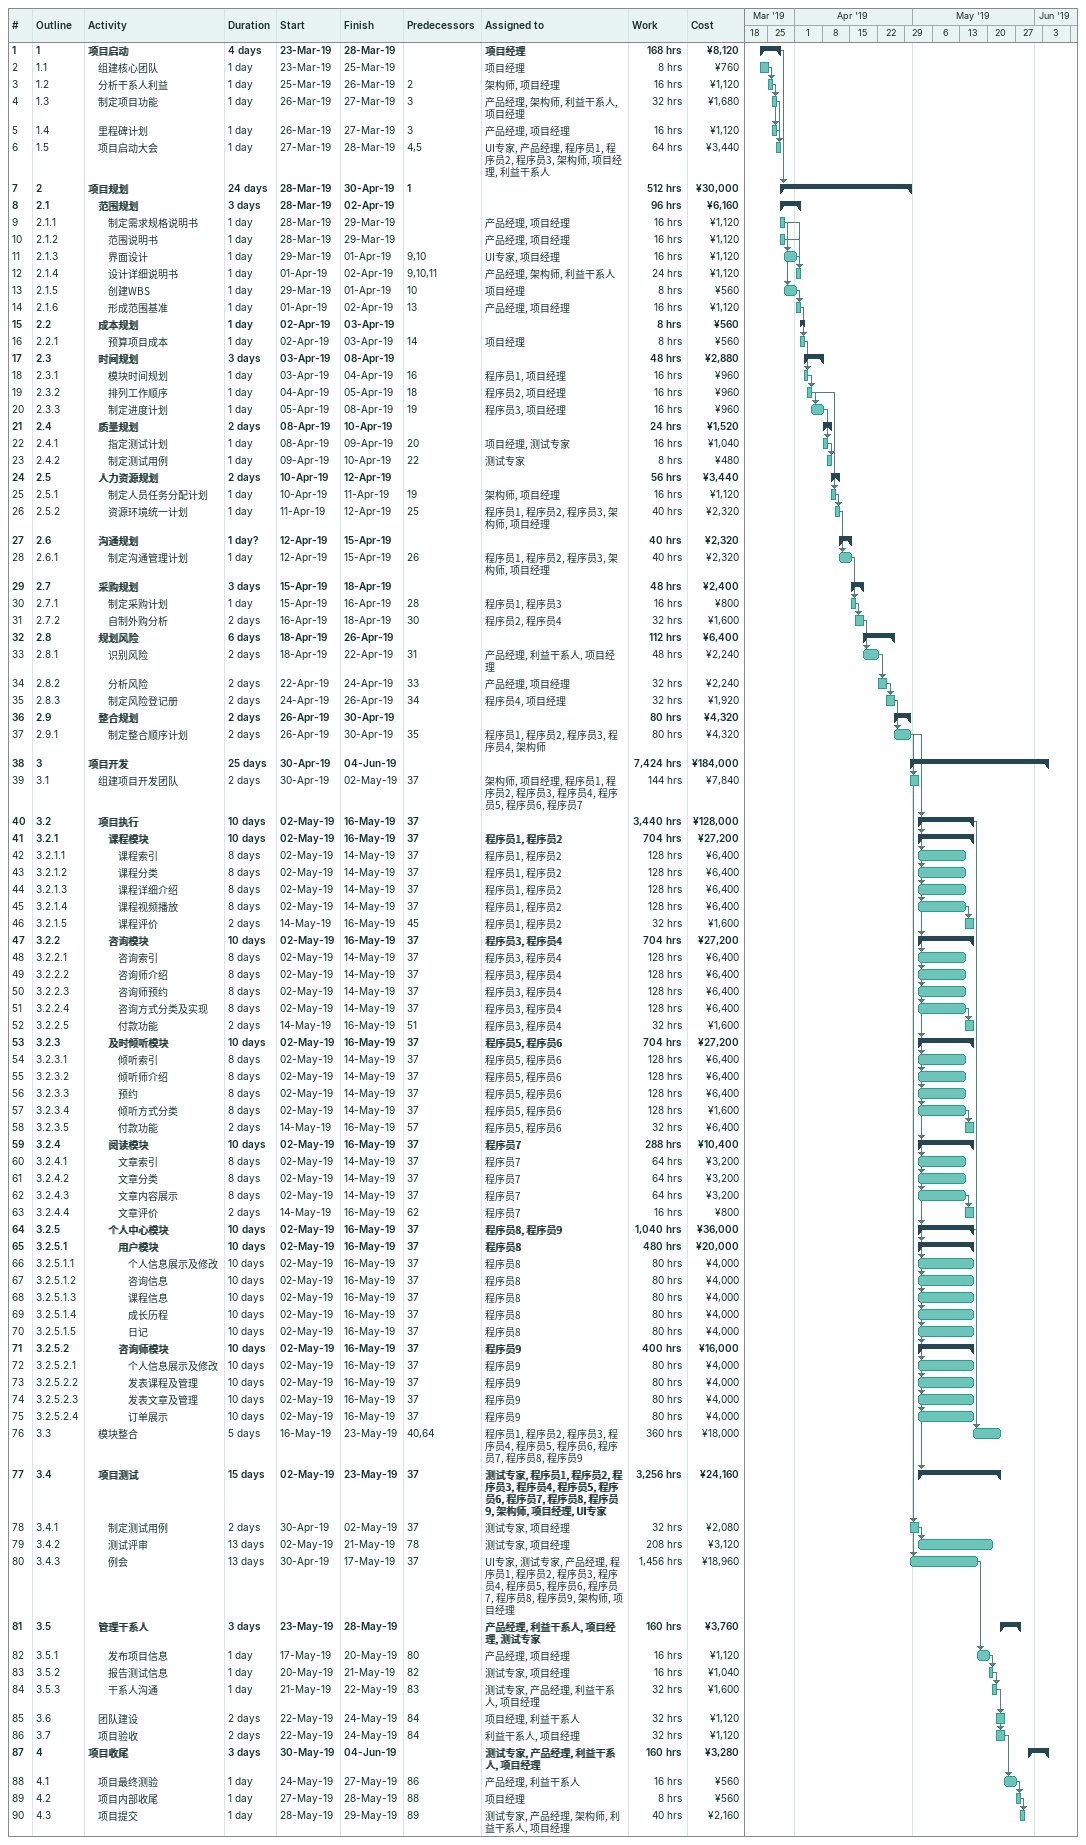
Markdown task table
| ID | WBS | Task | Duration | Start | Finish | Predecessors | Resources | Work (h) | Cost (¥) |
|---|---|---|---|---|---|---|---|---|---|
| 1 | 1 | **项目启动** | 4d | 2019-03-23 | 2019-03-28 |  | 项目经理 | 168 | 8120 |
| 2 | 1.1 | 组建核心团队 | 1d | 2019-03-23 | 2019-03-25 |  | 项目经理 | 8 | 760 |
| 3 | 1.2 | 分析干系人利益 | 1d | 2019-03-25 | 2019-03-26 | 2 | 架构师, 项目经理 | 16 | 1120 |
| 4 | 1.3 | 制定项目功能 | 1d | 2019-03-26 | 2019-03-27 | 3 | 产品经理, 架构师, 利益干系人, 项目经理 | 32 | 1680 |
| 5 | 1.4 | 里程碑计划 | 1d | 2019-03-26 | 2019-03-27 | 3 | 产品经理, 项目经理 | 16 | 1120 |
| 6 | 1.5 | 项目启动大会 | 1d | 2019-03-27 | 2019-03-28 | 4, 5 | UI专家, 产品经理, 程序员1, 程序员2, 程序员3, 架构师, 项目经理, 利益干系人 | 64 | 3440 |
| 7 | 2 | **项目规划** | 24d | 2019-03-28 | 2019-04-30 | 1 |  | 512 | 30000 |
| 8 | 2.1 | **范围规划** | 3d | 2019-03-28 | 2019-04-02 |  |  | 96 | 6160 |
| 9 | 2.1.1 | 制定需求规格说明书 | 1d | 2019-03-28 | 2019-03-29 |  | 产品经理, 项目经理 | 16 | 1120 |
| 10 | 2.1.2 | 范围说明书 | 1d | 2019-03-28 | 2019-03-29 |  | 产品经理, 项目经理 | 16 | 1120 |
| 11 | 2.1.3 | 界面设计 | 1d | 2019-03-29 | 2019-04-01 | 9, 10 | UI专家, 项目经理 | 16 | 1120 |
| 12 | 2.1.4 | 设计详细说明书 | 1d | 2019-04-01 | 2019-04-02 | 9, 10, 11 | 产品经理, 架构师, 利益干系人 | 24 | 1120 |
| 13 | 2.1.5 | 创建WBS | 1d | 2019-03-29 | 2019-04-01 | 10 | 项目经理 | 8 | 560 |
| 14 | 2.1.6 | 形成范围基准 | 1d | 2019-04-01 | 2019-04-02 | 13 | 产品经理, 项目经理 | 16 | 1120 |
| 15 | 2.2 | **成本规划** | 1d | 2019-04-02 | 2019-04-03 |  |  | 8 | 560 |
| 16 | 2.2.1 | 预算项目成本 | 1d | 2019-04-02 | 2019-04-03 | 14 | 项目经理 | 8 | 560 |
| 17 | 2.3 | **时间规划** | 3d | 2019-04-03 | 2019-04-08 |  |  | 48 | 2880 |
| 18 | 2.3.1 | 模块时间规划 | 1d | 2019-04-03 | 2019-04-04 | 16 | 程序员1, 项目经理 | 16 | 960 |
| 19 | 2.3.2 | 排列工作顺序 | 1d | 2019-04-04 | 2019-04-05 | 18 | 程序员2, 项目经理 | 16 | 960 |
| 20 | 2.3.3 | 制定进度计划 | 1d | 2019-04-05 | 2019-04-08 | 19 | 程序员3, 项目经理 | 16 | 960 |
| 21 | 2.4 | **质量规划** | 2d | 2019-04-08 | 2019-04-10 |  |  | 24 | 1520 |
| 22 | 2.4.1 | 指定测试计划 | 1d | 2019-04-08 | 2019-04-09 | 20 | 项目经理, 测试专家 | 16 | 1040 |
| 23 | 2.4.2 | 制定测试用例 | 1d | 2019-04-09 | 2019-04-10 | 22 | 测试专家 | 8 | 480 |
| 24 | 2.5 | **人力资源规划** | 2d | 2019-04-10 | 2019-04-12 |  |  | 56 | 3440 |
| 25 | 2.5.1 | 制定人员任务分配计划 | 1d | 2019-04-10 | 2019-04-11 | 19 | 架构师, 项目经理 | 16 | 1120 |
| 26 | 2.5.2 | 资源环境统一计划 | 1d | 2019-04-11 | 2019-04-12 | 25 | 程序员1, 程序员2, 程序员3, 架构师, 项目经理 | 40 | 2320 |
| 27 | 2.6 | **沟通规划** | 1d? | 2019-04-12 | 2019-04-15 |  |  | 40 | 2320 |
| 28 | 2.6.1 | 制定沟通管理计划 | 1d | 2019-04-12 | 2019-04-15 | 26 | 程序员1, 程序员2, 程序员3, 架构师, 项目经理 | 40 | 2320 |
| 29 | 2.7 | **采购规划** | 3d | 2019-04-15 | 2019-04-18 |  |  | 48 | 2400 |
| 30 | 2.7.1 | 制定采购计划 | 1d | 2019-04-15 | 2019-04-16 | 28 | 程序员1, 程序员3 | 16 | 800 |
| 31 | 2.7.2 | 自制外购分析 | 2d | 2019-04-16 | 2019-04-18 | 30 | 程序员2, 程序员4 | 32 | 1600 |
| 32 | 2.8 | **规划风险** | 6d | 2019-04-18 | 2019-04-26 |  |  | 112 | 6400 |
| 33 | 2.8.1 | 识别风险 | 2d | 2019-04-18 | 2019-04-22 | 31 | 产品经理, 利益干系人, 项目经理 | 48 | 2240 |
| 34 | 2.8.2 | 分析风险 | 2d | 2019-04-22 | 2019-04-24 | 33 | 产品经理, 项目经理 | 32 | 2240 |
| 35 | 2.8.3 | 制定风险登记册 | 2d | 2019-04-24 | 2019-04-26 | 34 | 程序员4, 项目经理 | 32 | 1920 |
| 36 | 2.9 | **整合规划** | 2d | 2019-04-26 | 2019-04-30 |  |  | 80 | 4320 |
| 37 | 2.9.1 | 制定整合顺序计划 | 2d | 2019-04-26 | 2019-04-30 | 35 | 程序员1, 程序员2, 程序员3, 程序员4, 架构师 | 80 | 4320 |
| 38 | 3 | **项目开发** | 25d | 2019-04-30 | 2019-06-04 |  |  | 7424 | 184000 |
| 39 | 3.1 | 组建项目开发团队 | 2d | 2019-04-30 | 2019-05-02 | 37 | 架构师, 项目经理, 程序员1, 程序员2, 程序员3, 程序员4, 程序员5, 程序员6, 程序员7 | 144 | 7840 |
| 40 | 3.2 | **项目执行** | 10d | 2019-05-02 | 2019-05-16 | 37 |  | 3440 | 128000 |
| 41 | 3.2.1 | **课程模块** | 10d | 2019-05-02 | 2019-05-16 | 37 | 程序员1, 程序员2 | 704 | 27200 |
| 42 | 3.2.1.1 | 课程索引 | 8d | 2019-05-02 | 2019-05-14 | 37 | 程序员1, 程序员2 | 128 | 6400 |
| 43 | 3.2.1.2 | 课程分类 | 8d | 2019-05-02 | 2019-05-14 | 37 | 程序员1, 程序员2 | 128 | 6400 |
| 44 | 3.2.1.3 | 课程详细介绍 | 8d | 2019-05-02 | 2019-05-14 | 37 | 程序员1, 程序员2 | 128 | 6400 |
| 45 | 3.2.1.4 | 课程视频播放 | 8d | 2019-05-02 | 2019-05-14 | 37 | 程序员1, 程序员2 | 128 | 6400 |
| 46 | 3.2.1.5 | 课程评价 | 2d | 2019-05-14 | 2019-05-16 | 45 | 程序员1, 程序员2 | 32 | 1600 |
| 47 | 3.2.2 | **咨询模块** | 10d | 2019-05-02 | 2019-05-16 | 37 | 程序员3, 程序员4 | 704 | 27200 |
| 48 | 3.2.2.1 | 咨询索引 | 8d | 2019-05-02 | 2019-05-14 | 37 | 程序员3, 程序员4 | 128 | 6400 |
| 49 | 3.2.2.2 | 咨询师介绍 | 8d | 2019-05-02 | 2019-05-14 | 37 | 程序员3, 程序员4 | 128 | 6400 |
| 50 | 3.2.2.3 | 咨询师预约 | 8d | 2019-05-02 | 2019-05-14 | 37 | 程序员3, 程序员4 | 128 | 6400 |
| 51 | 3.2.2.4 | 咨询方式分类及实现 | 8d | 2019-05-02 | 2019-05-14 | 37 | 程序员3, 程序员4 | 128 | 6400 |
| 52 | 3.2.2.5 | 付款功能 | 2d | 2019-05-14 | 2019-05-16 | 51 | 程序员3, 程序员4 | 32 | 1600 |
| 53 | 3.2.3 | **及时倾听模块** | 10d | 2019-05-02 | 2019-05-16 | 37 | 程序员5, 程序员6 | 704 | 27200 |
| 54 | 3.2.3.1 | 倾听索引 | 8d | 2019-05-02 | 2019-05-14 | 37 | 程序员5, 程序员6 | 128 | 6400 |
| 55 | 3.2.3.2 | 倾听师介绍 | 8d | 2019-05-02 | 2019-05-14 | 37 | 程序员5, 程序员6 | 128 | 6400 |
| 56 | 3.2.3.3 | 预约 | 8d | 2019-05-02 | 2019-05-14 | 37 | 程序员5, 程序员6 | 128 | 6400 |
| 57 | 3.2.3.4 | 倾听方式分类 | 8d | 2019-05-02 | 2019-05-14 | 37 | 程序员5, 程序员6 | 128 | 1600 |
| 58 | 3.2.3.5 | 付款功能 | 2d | 2019-05-14 | 2019-05-16 | 57 | 程序员5, 程序员6 | 32 | 6400 |
| 59 | 3.2.4 | **阅读模块** | 10d | 2019-05-02 | 2019-05-16 | 37 | 程序员7 | 288 | 10400 |
| 60 | 3.2.4.1 | 文章索引 | 8d | 2019-05-02 | 2019-05-14 | 37 | 程序员7 | 64 | 3200 |
| 61 | 3.2.4.2 | 文章分类 | 8d | 2019-05-02 | 2019-05-14 | 37 | 程序员7 | 64 | 3200 |
| 62 | 3.2.4.3 | 文章内容展示 | 8d | 2019-05-02 | 2019-05-14 | 37 | 程序员7 | 64 | 3200 |
| 63 | 3.2.4.4 | 文章评价 | 2d | 2019-05-14 | 2019-05-16 | 62 | 程序员7 | 16 | 800 |
| 64 | 3.2.5 | **个人中心模块** | 10d | 2019-05-02 | 2019-05-16 | 37 | 程序员8, 程序员9 | 1040 | 36000 |
| 65 | 3.2.5.1 | **用户模块** | 10d | 2019-05-02 | 2019-05-16 | 37 | 程序员8 | 480 | 20000 |
| 66 | 3.2.5.1.1 | 个人信息展示及修改 | 10d | 2019-05-02 | 2019-05-16 | 37 | 程序员8 | 80 | 4000 |
| 67 | 3.2.5.1.2 | 咨询信息 | 10d | 2019-05-02 | 2019-05-16 | 37 | 程序员8 | 80 | 4000 |
| 68 | 3.2.5.1.3 | 课程信息 | 10d | 2019-05-02 | 2019-05-16 | 37 | 程序员8 | 80 | 4000 |
| 69 | 3.2.5.1.4 | 成长历程 | 10d | 2019-05-02 | 2019-05-16 | 37 | 程序员8 | 80 | 4000 |
| 70 | 3.2.5.1.5 | 日记 | 10d | 2019-05-02 | 2019-05-16 | 37 | 程序员8 | 80 | 4000 |
| 71 | 3.2.5.2 | **咨询师模块** | 10d | 2019-05-02 | 2019-05-16 | 37 | 程序员9 | 400 | 16000 |
| 72 | 3.2.5.2.1 | 个人信息展示及修改 | 10d | 2019-05-02 | 2019-05-16 | 37 | 程序员9 | 80 | 4000 |
| 73 | 3.2.5.2.2 | 发表课程及管理 | 10d | 2019-05-02 | 2019-05-16 | 37 | 程序员9 | 80 | 4000 |
| 74 | 3.2.5.2.3 | 发表文章及管理 | 10d | 2019-05-02 | 2019-05-16 | 37 | 程序员9 | 80 | 4000 |
| 75 | 3.2.5.2.4 | 订单展示 | 10d | 2019-05-02 | 2019-05-16 | 37 | 程序员9 | 80 | 4000 |
| 76 | 3.3 | 模块整合 | 5d | 2019-05-16 | 2019-05-23 | 40, 64 | 程序员1, 程序员2, 程序员3, 程序员4, 程序员5, 程序员6, 程序员7, 程序员8, 程序员9 | 360 | 18000 |
| 77 | 3.4 | **项目测试** | 15d | 2019-05-02 | 2019-05-23 | 37 | 测试专家, 程序员1, 程序员2, 程序员3, 程序员4, 程序员5, 程序员6, 程序员7, 程序员8, 程序员9, 架构师, 项目经理, UI专家 | 3256 | 24160 |
| 78 | 3.4.1 | 制定测试用例 | 2d | 2019-04-30 | 2019-05-02 | 37 | 测试专家, 项目经理 | 32 | 2080 |
| 79 | 3.4.2 | 测试评审 | 13d | 2019-05-02 | 2019-05-21 | 78 | 测试专家, 项目经理 | 208 | 3120 |
| 80 | 3.4.3 | 例会 | 13d | 2019-04-30 | 2019-05-17 | 37 | UI专家, 测试专家, 产品经理, 程序员1, 程序员2, 程序员3, 程序员4, 程序员5, 程序员6, 程序员7, 程序员8, 程序员9, 架构师, 项目经理 | 1456 | 18960 |
| 81 | 3.5 | **管理干系人** | 3d | 2019-05-23 | 2019-05-28 |  | 产品经理, 利益干系人, 项目经理, 测试专家 | 160 | 3760 |
| 82 | 3.5.1 | 发布项目信息 | 1d | 2019-05-17 | 2019-05-20 | 80 | 产品经理, 项目经理 | 16 | 1120 |
| 83 | 3.5.2 | 报告测试信息 | 1d | 2019-05-20 | 2019-05-21 | 82 | 测试专家, 项目经理 | 16 | 1040 |
| 84 | 3.5.3 | 干系人沟通 | 1d | 2019-05-21 | 2019-05-22 | 83 | 测试专家, 产品经理, 利益干系人, 项目经理 | 32 | 1600 |
| 85 | 3.6 | 团队建设 | 2d | 2019-05-22 | 2019-05-24 | 84 | 项目经理, 利益干系人 | 32 | 1120 |
| 86 | 3.7 | 项目验收 | 2d | 2019-05-22 | 2019-05-24 | 84 | 利益干系人, 项目经理 | 32 | 1120 |
| 87 | 4 | **项目收尾** | 3d | 2019-05-30 | 2019-06-04 |  | 测试专家, 产品经理, 利益干系人, 项目经理 | 160 | 3280 |
| 88 | 4.1 | 项目最终测验 | 1d | 2019-05-24 | 2019-05-27 | 86 | 产品经理, 利益干系人 | 16 | 560 |
| 89 | 4.2 | 项目内部收尾 | 1d | 2019-05-27 | 2019-05-28 | 88 | 项目经理 | 8 | 560 |
| 90 | 4.3 | 项目提交 | 1d | 2019-05-28 | 2019-05-29 | 89 | 测试专家, 产品经理, 架构师, 利益干系人, 项目经理 | 40 | 2160 |
